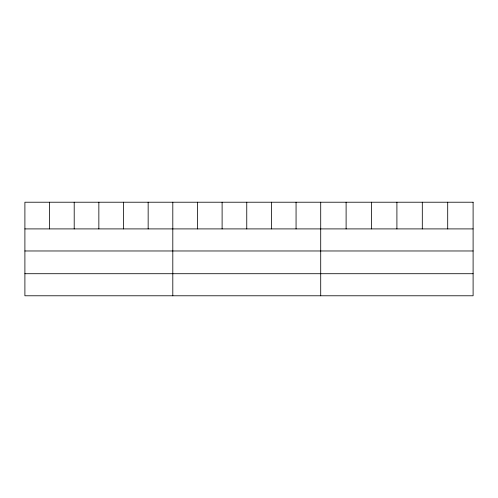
<?xml version="1.0" encoding="UTF-8"?>
<svg xmlns="http://www.w3.org/2000/svg" width="498" height="498" viewBox="0 0 498 498"><rect width="100%" height="100%" fill="white"/><g stroke="black" fill="none" stroke-linecap="round" stroke-linejoin="round"><path stroke-width="0.75" d="M24.9 228.906L473.1 228.906M24.9 250.973L473.1 250.973M24.9 273.713L473.1 273.713M447.702 202.219L447.702 228.906M422.304 202.219L422.304 228.906M396.906 202.219L396.906 228.906M371.508 202.219L371.508 228.906M346.11 202.219L346.11 228.906M320.712 202.219L320.712 295.781M296.061 202.219L296.061 228.906M271.41 202.219L271.41 228.906M246.759 202.219L246.759 228.906M222.108 202.219L222.108 228.906M197.457 202.219L197.457 228.906M172.806 202.219L172.806 295.781M148.155 202.219L148.155 228.906M123.504 202.219L123.504 228.906M98.853 202.219L98.853 228.906M74.202 202.219L74.202 228.906M49.551 202.219L49.551 228.906M473.1 202.219L24.9 202.219L24.9 295.781L473.1 295.781L473.1 202.219"/></g></svg>
